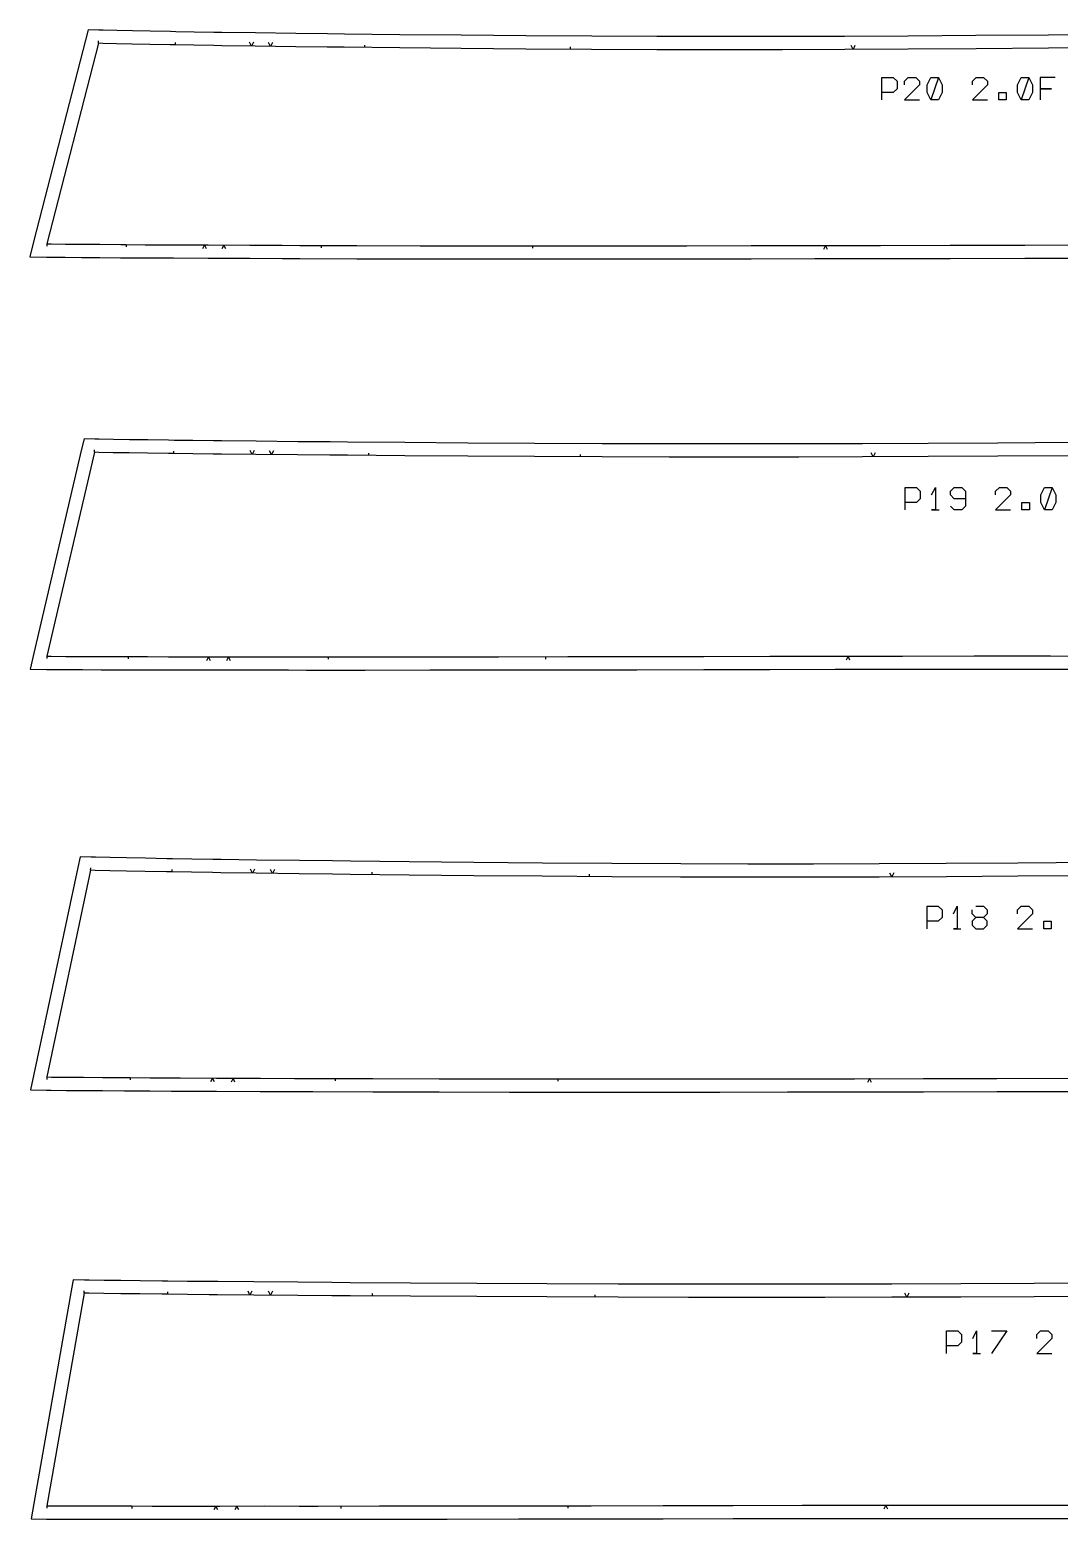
# Model space of a CAD drawing. Header units: metres. Extents: x -12 to 17699, y -154 to 17579.
# Drawn here: x 15971 to 16752, y 7798 to 8928 of the extents above; entities that cross this region are included whole.
import ezdxf

# ---------------------------------------------------------------- set-up
doc = ezdxf.new("R2010")
doc.units = ezdxf.units.M

msp = doc.modelspace()

# ---------------------------------------------------------------- linework, layer by layer
at = {"layer": 'Marge'}
for points in [[(16801.748, 8924.394), (16744.17, 8923.96), (16689.175, 8923.567), (16637.781, 8923.23), (16589.5, 8922.981), (16542.459, 8922.841), (16495.218, 8922.813), (16447.001, 8922.905), (16397.598, 8923.108), (16347.684, 8923.411), (16298.579, 8923.799), (16252.073, 8924.247), (16209.89, 8924.73), (16196.99, 8924.897), (16173.153, 8925.171), (16142.376, 8925.581), (16116.987, 8925.919), (16110.95, 8926.012), (16095.882, 8926.242), (16082.017, 8926.501), (16077.999, 8926.576), (16062.561, 8926.887), (16049.108, 8927.134), (16037.297, 8927.349), (16026.867, 8927.597), (16023.6, 8927.711), (16015.572, 8927.991), (16013.568, 8920.212), (15974.365, 8768.029), (15971.205, 8755.763), (15983.869, 8755.536), (15987.234, 8755.475), (15998.161, 8755.361), (16010.414, 8755.276), (16024.261, 8755.179), (16040.127, 8755.051), (16044.286, 8755.021), (16058.561, 8754.918), (16074.129, 8754.838), (16080.344, 8754.805), (16106.511, 8754.698), (16138.195, 8754.569), (16162.724, 8754.439), (16176.005, 8754.387), (16219.452, 8754.253), (16267.354, 8754.15), (16317.929, 8754.083), (16369.337, 8754.057), (16420.219, 8754.071), (16469.881, 8754.124), (16518.541, 8754.208), (16566.991, 8754.311), (16616.71, 8754.414), (16669.623, 8754.508), (16726.236, 8754.595), (16785.506, 8754.675)], [(16762.372, 8614.691), (16705.762, 8614.378), (16652.856, 8614.104), (16603.153, 8613.891), (16554.725, 8613.757), (16506.091, 8613.706), (16456.454, 8613.747), (16405.596, 8613.876), (16354.211, 8614.084), (16303.661, 8614.362), (16255.783, 8614.691), (16212.358, 8615.053), (16199.078, 8615.18), (16174.54, 8615.378), (16142.857, 8615.689), (16116.718, 8615.947), (16110.503, 8616.018), (16094.984, 8616.196), (16080.711, 8616.4), (16076.572, 8616.459), (16060.683, 8616.704), (16046.834, 8616.898), (16034.664, 8617.066), (16023.906, 8617.265), (16020.542, 8617.359), (16012.385, 8617.586), (16010.527, 8609.641), (15974.311, 8454.833), (15971.472, 8442.694), (15983.937, 8442.556), (15987.392, 8442.517), (15998.59, 8442.458), (16011.156, 8442.424), (16025.371, 8442.385), (16041.66, 8442.328), (16045.927, 8442.315), (16060.58, 8442.273), (16076.553, 8442.25), (16082.933, 8442.241), (16109.788, 8442.221), (16142.311, 8442.198), (16167.488, 8442.146), (16181.12, 8442.139), (16225.713, 8442.136), (16274.879, 8442.161), (16326.786, 8442.214), (16379.55, 8442.291), (16431.771, 8442.386), (16482.741, 8442.493), (16532.679, 8442.602), (16582.402, 8442.698), (16633.427, 8442.762), (16687.732, 8442.788), (16745.836, 8442.788), (16806.668, 8442.767)], [(16779.046, 8296.061), (16720.946, 8295.643), (16666.651, 8295.291), (16615.644, 8295.04), (16565.944, 8294.911), (16516.031, 8294.905), (16465.087, 8295.025), (16412.889, 8295.262), (16360.149, 8295.6), (16308.265, 8296.024), (16259.125, 8296.506), (16214.555, 8297.02), (16200.924, 8297.196), (16175.739, 8297.483), (16143.22, 8297.915), (16116.392, 8298.271), (16110.013, 8298.367), (16094.087, 8298.608), (16079.437, 8298.875), (16075.19, 8298.953), (16058.88, 8299.272), (16044.666, 8299.527), (16032.178, 8299.749), (16021.14, 8300.002), (16017.688, 8300.115), (16009.318, 8300.39), (16007.578, 8292.198), (15974.267, 8135.375), (15971.742, 8123.488), (15983.892, 8123.298), (15987.43, 8123.243), (15998.905, 8123.136), (16011.781, 8123.055), (16026.342, 8122.963), (16043.026, 8122.841), (16047.398, 8122.813), (16062.408, 8122.715), (16078.773, 8122.636), (16085.308, 8122.605), (16112.82, 8122.499), (16146.135, 8122.37), (16171.927, 8122.237), (16185.89, 8122.186), (16231.572, 8122.049), (16281.938, 8121.939), (16335.113, 8121.862), (16389.165, 8121.822), (16442.662, 8121.82), (16494.879, 8121.855), (16546.04, 8121.922), (16596.982, 8122.009), (16649.258, 8122.104), (16704.893, 8122.196), (16764.416, 8122.285)], [(16792.726, 7976.834), (16733.206, 7976.551), (16677.579, 7976.306), (16625.318, 7976.119), (16574.396, 7976.006), (16523.257, 7975.969), (16471.063, 7976.014), (16417.585, 7976.136), (16363.553, 7976.326), (16310.398, 7976.577), (16260.053, 7976.87), (16214.389, 7977.191), (16200.426, 7977.302), (16174.625, 7977.469), (16141.312, 7977.742), (16113.823, 7977.969), (16107.288, 7978.031), (16090.963, 7978.186), (16075.954, 7978.363), (16071.599, 7978.414), (16054.895, 7978.626), (16040.333, 7978.794), (16027.524, 7978.94), (16016.188, 7979.112), (16012.65, 7979.191), (16004.064, 7979.384), (16002.577, 7970.926), (15974.2, 7809.58), (15972.151, 7797.93), (15983.979, 7797.848), (15987.588, 7797.823), (15999.267, 7797.79), (16012.387, 7797.776), (16027.238, 7797.76), (16044.258, 7797.732), (16048.714, 7797.727), (16064.022, 7797.709), (16080.705, 7797.705), (16087.37, 7797.703), (16115.424, 7797.71), (16149.4, 7797.719), (16175.705, 7797.688), (16189.947, 7797.693), (16236.532, 7797.725), (16287.894, 7797.778), (16342.12, 7797.851), (16397.24, 7797.938), (16451.794, 7798.035), (16505.04, 7798.135), (16557.209, 7798.228), (16609.152, 7798.302), (16662.457, 7798.343), (16719.188, 7798.346), (16779.888, 7798.324)]]:
    msp.add_lwpolyline(points, dxfattribs=at)
at = {"layer": 'Patron'}
for points in [[(16801.823, 8914.394), (16744.241, 8913.96), (16689.24, 8913.567), (16637.832, 8913.23), (16589.53, 8912.981), (16542.465, 8912.841), (16495.199, 8912.813), (16446.96, 8912.905), (16397.538, 8913.109), (16347.605, 8913.411), (16298.483, 8913.799), (16251.958, 8914.248), (16209.761, 8914.731), (16196.875, 8914.898), (16173.02, 8915.172), (16142.242, 8915.582), (16116.834, 8915.92), (16110.797, 8916.013), (16095.695, 8916.243), (16081.83, 8916.503), (16077.797, 8916.578), (16062.377, 8916.889), (16048.926, 8917.136), (16037.059, 8917.352), (16026.519, 8917.603), (16023.251, 8917.717), (15984.048, 8765.534), (15987.413, 8765.474), (15998.265, 8765.361), (16010.483, 8765.276), (16024.331, 8765.179), (16040.207, 8765.051), (16044.359, 8765.021), (16058.633, 8764.918), (16074.181, 8764.837), (16080.396, 8764.805), (16106.552, 8764.698), (16138.236, 8764.569), (16162.777, 8764.438), (16176.043, 8764.387), (16219.482, 8764.253), (16267.376, 8764.15), (16317.942, 8764.083), (16369.342, 8764.057), (16420.216, 8764.071), (16469.871, 8764.124), (16518.524, 8764.208), (16566.97, 8764.311), (16616.689, 8764.414), (16669.606, 8764.508), (16726.221, 8764.595), (16785.492, 8764.675)], [(16762.427, 8604.691), (16705.814, 8604.378), (16652.899, 8604.104), (16603.18, 8603.891), (16554.735, 8603.757), (16506.083, 8603.706), (16456.428, 8603.747), (16405.556, 8603.876), (16354.156, 8604.084), (16303.592, 8604.362), (16255.7, 8604.692), (16212.262, 8605.054), (16198.997, 8605.18), (16174.441, 8605.378), (16142.759, 8605.69), (16116.603, 8605.948), (16110.389, 8606.019), (16094.842, 8606.197), (16080.568, 8606.401), (16076.417, 8606.46), (16060.543, 8606.705), (16046.695, 8606.899), (16034.479, 8607.068), (16023.628, 8607.269), (16020.264, 8607.363), (15984.048, 8452.555), (15987.503, 8452.517), (15998.642, 8452.458), (16011.183, 8452.424), (16025.399, 8452.385), (16041.695, 8452.328), (16045.956, 8452.315), (16060.609, 8452.273), (16076.568, 8452.25), (16082.947, 8452.241), (16109.796, 8452.221), (16142.318, 8452.198), (16167.509, 8452.146), (16181.125, 8452.139), (16225.713, 8452.136), (16274.873, 8452.161), (16326.776, 8452.214), (16379.535, 8452.291), (16431.753, 8452.386), (16482.719, 8452.493), (16532.658, 8452.602), (16582.383, 8452.698), (16633.415, 8452.762), (16687.727, 8452.788), (16745.836, 8452.788), (16806.671, 8452.767)], [(16779.117, 8286.061), (16721.011, 8285.643), (16666.7, 8285.291), (16615.669, 8285.04), (16565.945, 8284.911), (16516.007, 8284.905), (16465.041, 8285.025), (16412.825, 8285.262), (16360.067, 8285.6), (16308.167, 8286.024), (16259.01, 8286.507), (16214.425, 8287.021), (16200.81, 8287.197), (16175.606, 8287.484), (16143.087, 8287.916), (16116.241, 8288.272), (16109.862, 8288.369), (16093.905, 8288.609), (16079.255, 8288.877), (16074.994, 8288.955), (16058.701, 8289.274), (16044.488, 8289.529), (16031.949, 8289.752), (16020.812, 8290.007), (16017.359, 8290.121), (15984.048, 8133.297), (15987.587, 8133.242), (15998.998, 8133.136), (16011.844, 8133.055), (16026.405, 8132.962), (16043.099, 8132.841), (16047.464, 8132.812), (16062.473, 8132.714), (16078.821, 8132.636), (16085.356, 8132.605), (16112.858, 8132.498), (16146.173, 8132.37), (16171.978, 8132.237), (16185.927, 8132.186), (16231.602, 8132.049), (16281.96, 8131.939), (16335.127, 8131.862), (16389.172, 8131.822), (16442.663, 8131.82), (16494.872, 8131.855), (16546.027, 8131.922), (16596.964, 8132.009), (16649.24, 8132.104), (16704.876, 8132.196), (16764.401, 8132.285)], [(16792.773, 7966.834), (16733.25, 7966.551), (16677.615, 7966.306), (16625.34, 7966.119), (16574.403, 7966.006), (16523.248, 7965.969), (16471.04, 7966.014), (16417.55, 7966.136), (16363.506, 7966.326), (16310.339, 7966.577), (16259.983, 7966.871), (16214.309, 7967.191), (16200.361, 7967.302), (16174.543, 7967.469), (16141.229, 7967.743), (16113.728, 7967.969), (16107.193, 7968.031), (16090.845, 7968.187), (16075.837, 7968.364), (16071.472, 7968.415), (16054.78, 7968.627), (16040.219, 7968.795), (16027.373, 7968.942), (16015.963, 7969.114), (16012.425, 7969.194), (15984.048, 7807.848), (15987.657, 7807.823), (15999.296, 7807.79), (16012.397, 7807.776), (16027.249, 7807.76), (16044.274, 7807.732), (16048.726, 7807.727), (16064.034, 7807.709), (16080.707, 7807.705), (16087.372, 7807.703), (16115.421, 7807.71), (16149.398, 7807.719), (16175.717, 7807.688), (16189.943, 7807.693), (16236.525, 7807.725), (16287.883, 7807.778), (16342.107, 7807.851), (16397.224, 7807.938), (16451.776, 7808.035), (16505.021, 7808.135), (16557.191, 7808.228), (16609.138, 7808.302), (16662.45, 7808.343), (16719.188, 7808.346), (16779.892, 7808.324)]]:
    msp.add_lwpolyline(points, dxfattribs=at)
at = {"layer": 'Repers points'}
for p, q in [((16023.251, 8917.717), (16023.314, 8919.516)), ((16081.815, 8916.503), (16081.849, 8918.303)), ((16225.418, 8914.552), (16225.438, 8916.352)), ((16381.414, 8913.206), (16381.425, 8915.006)), ((15984.048, 8765.534), (15984.016, 8763.735)), ((16044.345, 8765.021), (16044.332, 8763.221)), ((16192.18, 8764.337), (16192.175, 8762.537)), ((16352.766, 8764.065), (16352.765, 8762.265)), ((16020.264, 8607.363), (16020.314, 8609.162)), ((16080.555, 8606.401), (16080.58, 8608.201)), ((16228.384, 8604.919), (16228.399, 8606.719)), ((16388.967, 8603.943), (16388.974, 8605.743)), ((15984.048, 8452.555), (15984.028, 8450.755)), ((16045.944, 8452.315), (16045.939, 8450.515)), ((16197.695, 8452.138), (16197.695, 8450.338)), ((16362.531, 8452.266), (16362.534, 8450.466)), ((16017.359, 8290.121), (16017.419, 8291.92)), ((16079.243, 8288.877), (16079.275, 8290.677)), ((16230.98, 8286.83), (16231.001, 8288.63)), ((16395.809, 8285.371), (16395.821, 8287.171)), ((15984.048, 8133.297), (15984.02, 8131.497)), ((16047.454, 8132.812), (16047.442, 8131.013)), ((16202.909, 8132.135), (16202.904, 8130.335)), ((16371.77, 8131.835), (16371.769, 8130.035)), ((16012.425, 7969.194), (16012.466, 7970.993)), ((16075.827, 7968.364), (16075.848, 7970.164)), ((16231.279, 7967.072), (16231.291, 7968.872)), ((16400.137, 7966.197), (16400.143, 7967.997)), ((15984.048, 7807.848), (15984.036, 7806.048)), ((16048.717, 7807.727), (16048.715, 7805.927)), ((16207.264, 7807.705), (16207.265, 7805.905)), ((16379.48, 7807.91), (16379.483, 7806.11))]:
    msp.add_line(p, q, dxfattribs=at)
at = {"layer": 'Repers suspente'}
for p, q in [((16139.488, 8915.618), (16138.028, 8918.638)), ((16141.028, 8918.598), (16139.488, 8915.618)), ((16153.828, 8915.427), (16152.368, 8918.447)), ((16155.368, 8918.407), (16153.828, 8915.427)), ((16595.853, 8913.014), (16594.337, 8916.006)), ((16597.337, 8916.021), (16595.853, 8913.014)), ((16103.719, 8764.71), (16102.207, 8761.716)), ((16105.207, 8761.704), (16103.719, 8764.71)), ((16118.482, 8764.65), (16116.969, 8761.656)), ((16119.969, 8761.643), (16118.482, 8764.65)), ((16574.944, 8764.327), (16573.45, 8761.324)), ((16576.45, 8761.33), (16574.944, 8764.327)), ((16139.926, 8605.718), (16138.456, 8608.732)), ((16141.455, 8608.703), (16139.926, 8605.718)), ((16154.688, 8605.573), (16153.217, 8608.587)), ((16156.217, 8608.558), (16154.688, 8605.573)), ((16611.145, 8603.925), (16609.632, 8606.919)), ((16612.632, 8606.931), (16611.145, 8603.925)), ((16106.891, 8452.223), (16105.389, 8449.224)), ((16108.389, 8449.222), (16106.891, 8452.223)), ((16122.045, 8452.213), (16120.543, 8449.214)), ((16123.543, 8449.212), (16122.045, 8452.213)), ((16592.066, 8452.71), (16590.57, 8449.708)), ((16593.57, 8449.712), (16592.066, 8452.71)), ((16140.183, 8287.954), (16138.723, 8290.974)), ((16141.723, 8290.934), (16140.183, 8287.954)), ((16155.335, 8287.753), (16153.875, 8290.773)), ((16156.875, 8290.733), (16155.335, 8287.753)), ((16625.344, 8285.087), (16623.829, 8288.08)), ((16626.829, 8288.095), (16625.344, 8285.087)), ((16109.889, 8132.51), (16108.377, 8129.516)), ((16111.377, 8129.504), (16109.889, 8132.51)), ((16125.412, 8132.45), (16123.901, 8129.456)), ((16126.901, 8129.444), (16125.412, 8132.45)), ((16608.427, 8132.03), (16606.932, 8129.027)), ((16609.932, 8129.033), (16608.427, 8132.03)), ((16138.26, 7967.767), (16136.785, 7970.779)), ((16139.785, 7970.755), (16138.26, 7967.767)), ((16153.783, 7967.639), (16152.308, 7970.652)), ((16155.308, 7970.627), (16153.783, 7967.639)), ((16636.794, 7966.16), (16635.283, 7969.155)), ((16638.283, 7969.165), (16636.794, 7966.16)), ((16112.394, 7807.71), (16110.895, 7804.709)), ((16113.895, 7804.71), (16112.394, 7807.71)), ((16128.226, 7807.714), (16126.727, 7804.713)), ((16129.727, 7804.714), (16128.226, 7807.714)), ((16620.834, 7808.311), (16619.337, 7805.31)), ((16622.337, 7805.313), (16620.834, 7808.311))]:
    msp.add_line(p, q, dxfattribs=at)
at = {"layer": 'Text'}
for p, q in [((16617.831, 8874.731), (16617.831, 8891.873)), ((16617.831, 8891.873), (16626.402, 8891.873)), ((16626.402, 8891.873), (16629.26, 8889.016)), ((16629.26, 8889.016), (16629.26, 8883.302)), ((16634.974, 8889.016), (16637.831, 8891.873)), ((16634.974, 8886.159), (16634.974, 8889.016)), ((16646.402, 8886.159), (16634.974, 8874.731)), ((16637.831, 8891.873), (16643.545, 8891.873)), ((16643.545, 8891.873), (16646.402, 8889.016)), ((16646.402, 8889.016), (16646.402, 8886.159)), ((16652.117, 8886.159), (16654.974, 8891.873)), ((16652.117, 8880.445), (16652.117, 8886.159)), ((16654.974, 8891.873), (16660.688, 8891.873)), ((16660.688, 8891.873), (16654.974, 8874.731)), ((16660.688, 8891.873), (16663.545, 8886.159)), ((16663.545, 8886.159), (16663.545, 8880.445)), ((16686.402, 8889.016), (16689.26, 8891.873)), ((16686.402, 8886.159), (16686.402, 8889.016)), ((16697.831, 8886.159), (16686.402, 8874.731)), ((16689.26, 8891.873), (16694.974, 8891.873)), ((16694.974, 8891.873), (16697.831, 8889.016)), ((16697.831, 8889.016), (16697.831, 8886.159)), ((16720.688, 8886.159), (16723.545, 8891.873)), ((16720.688, 8880.445), (16720.688, 8886.159)), ((16723.545, 8891.873), (16729.26, 8891.873)), ((16729.26, 8891.873), (16723.545, 8874.731)), ((16729.26, 8891.873), (16732.117, 8886.159)), ((16732.117, 8886.159), (16732.117, 8880.445)), ((16749.26, 8891.873), (16737.831, 8891.873)), ((16737.831, 8891.873), (16737.831, 8883.302)), ((16626.402, 8880.445), (16617.831, 8880.445)), ((16629.26, 8883.302), (16626.402, 8880.445)), ((16634.974, 8874.731), (16646.402, 8874.731)), ((16654.974, 8874.731), (16652.117, 8880.445)), ((16660.688, 8874.731), (16654.974, 8874.731)), ((16663.545, 8880.445), (16660.688, 8874.731)), ((16686.402, 8874.731), (16697.831, 8874.731)), ((16706.402, 8880.445), (16712.117, 8880.445)), ((16706.402, 8874.731), (16706.402, 8880.445)), ((16712.117, 8874.731), (16706.402, 8874.731)), ((16712.117, 8880.445), (16712.117, 8874.731)), ((16723.545, 8874.731), (16720.688, 8880.445)), ((16729.26, 8874.731), (16723.545, 8874.731)), ((16732.117, 8880.445), (16729.26, 8874.731)), ((16737.831, 8883.302), (16746.402, 8883.302)), ((16746.402, 8883.302), (16737.831, 8883.302)), ((16737.831, 8883.302), (16737.831, 8874.731)), ((16635.484, 8563.588), (16635.484, 8580.731)), ((16635.484, 8580.731), (16644.055, 8580.731)), ((16644.055, 8580.731), (16646.912, 8577.874)), ((16655.484, 8575.017), (16658.341, 8580.731)), ((16658.341, 8580.731), (16658.341, 8563.588)), ((16669.769, 8577.874), (16672.626, 8580.731)), ((16672.626, 8580.731), (16678.341, 8580.731)), ((16678.341, 8580.731), (16681.198, 8577.874)), ((16704.055, 8577.874), (16706.912, 8580.731)), ((16706.912, 8580.731), (16712.626, 8580.731)), ((16712.626, 8580.731), (16715.484, 8577.874)), ((16738.341, 8575.017), (16741.198, 8580.731)), ((16741.198, 8580.731), (16746.912, 8580.731)), ((16746.912, 8580.731), (16741.198, 8563.588)), ((16746.912, 8580.731), (16749.769, 8575.017)), ((16644.055, 8569.302), (16635.484, 8569.302)), ((16646.912, 8572.16), (16644.055, 8569.302)), ((16646.912, 8577.874), (16646.912, 8572.16)), ((16669.769, 8575.017), (16669.769, 8577.874)), ((16672.626, 8572.16), (16669.769, 8575.017)), ((16681.198, 8572.16), (16672.626, 8572.16)), ((16681.198, 8577.874), (16681.198, 8566.445)), ((16704.055, 8575.017), (16704.055, 8577.874)), ((16715.484, 8575.017), (16704.055, 8563.588)), ((16715.484, 8577.874), (16715.484, 8575.017)), ((16724.055, 8569.302), (16729.769, 8569.302)), ((16724.055, 8563.588), (16724.055, 8569.302)), ((16729.769, 8569.302), (16729.769, 8563.588)), ((16738.341, 8569.302), (16738.341, 8575.017)), ((16741.198, 8563.588), (16738.341, 8569.302)), ((16749.769, 8569.302), (16746.912, 8563.588)), ((16749.769, 8575.017), (16749.769, 8569.302)), ((16658.341, 8563.588), (16655.484, 8563.588)), ((16655.484, 8563.588), (16661.198, 8563.588)), ((16672.626, 8563.588), (16669.769, 8566.445)), ((16678.341, 8563.588), (16672.626, 8563.588)), ((16681.198, 8566.445), (16678.341, 8563.588)), ((16704.055, 8563.588), (16715.484, 8563.588)), ((16729.769, 8563.588), (16724.055, 8563.588)), ((16746.912, 8563.588), (16741.198, 8563.588)), ((16652.007, 8245.732), (16652.007, 8262.874)), ((16652.007, 8262.874), (16660.579, 8262.874)), ((16660.579, 8262.874), (16663.436, 8260.017)), ((16672.007, 8257.16), (16674.865, 8262.874)), ((16674.865, 8262.874), (16674.865, 8245.732)), ((16689.15, 8262.874), (16694.865, 8262.874)), ((16694.865, 8262.874), (16697.722, 8260.017)), ((16720.579, 8260.017), (16723.436, 8262.874)), ((16723.436, 8262.874), (16729.15, 8262.874)), ((16729.15, 8262.874), (16732.007, 8260.017)), ((16660.579, 8251.446), (16652.007, 8251.446)), ((16663.436, 8254.303), (16660.579, 8251.446)), ((16663.436, 8260.017), (16663.436, 8254.303)), ((16686.293, 8257.16), (16686.293, 8260.017)), ((16689.15, 8254.303), (16686.293, 8257.16)), ((16689.15, 8254.303), (16686.293, 8251.446)), ((16686.293, 8251.446), (16686.293, 8248.589)), ((16694.865, 8254.303), (16689.15, 8254.303)), ((16694.865, 8254.303), (16689.15, 8254.303)), ((16697.722, 8257.16), (16694.865, 8254.303)), ((16697.722, 8251.446), (16694.865, 8254.303)), ((16697.722, 8260.017), (16697.722, 8257.16)), ((16697.722, 8248.589), (16697.722, 8251.446)), ((16720.579, 8257.16), (16720.579, 8260.017)), ((16732.007, 8257.16), (16720.579, 8245.732)), ((16732.007, 8260.017), (16732.007, 8257.16)), ((16740.579, 8251.446), (16746.293, 8251.446)), ((16740.579, 8245.732), (16740.579, 8251.446)), ((16746.293, 8251.446), (16746.293, 8245.732)), ((16674.865, 8245.732), (16672.007, 8245.732)), ((16672.007, 8245.732), (16677.722, 8245.732)), ((16686.293, 8248.589), (16689.15, 8245.732)), ((16689.15, 8245.732), (16694.865, 8245.732)), ((16694.865, 8245.732), (16697.722, 8248.589)), ((16720.579, 8245.732), (16732.007, 8245.732)), ((16746.293, 8245.732), (16740.579, 8245.732)), ((16666.759, 7923.464), (16666.759, 7940.607)), ((16666.759, 7940.607), (16675.331, 7940.607)), ((16675.331, 7940.607), (16678.188, 7937.75)), ((16678.188, 7937.75), (16678.188, 7932.036)), ((16686.759, 7934.893), (16689.617, 7940.607)), ((16689.617, 7940.607), (16689.617, 7923.464)), ((16701.045, 7940.607), (16712.474, 7940.607)), ((16712.474, 7940.607), (16701.045, 7923.464)), ((16735.331, 7937.75), (16738.188, 7940.607)), ((16735.331, 7934.893), (16735.331, 7937.75)), ((16746.759, 7934.893), (16735.331, 7923.464)), ((16738.188, 7940.607), (16743.902, 7940.607)), ((16743.902, 7940.607), (16746.759, 7937.75)), ((16746.759, 7937.75), (16746.759, 7934.893)), ((16675.331, 7929.179), (16666.759, 7929.179)), ((16678.188, 7932.036), (16675.331, 7929.179)), ((16689.617, 7923.464), (16686.759, 7923.464)), ((16686.759, 7923.464), (16692.474, 7923.464)), ((16735.331, 7923.464), (16746.759, 7923.464))]:
    msp.add_line(p, q, dxfattribs=at)

doc.saveas('drawing.dxf')
